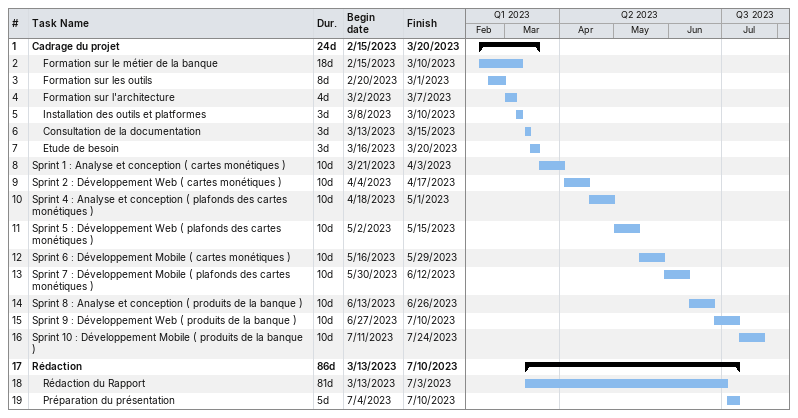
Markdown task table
| ID | Level | Task | Duration | Start | Finish |
|---|---|---|---|---|---|
| 1 | 1 | **Cadrage du projet** | 24d | 2023-02-15 | 2023-03-20 |
| 2 | 2 | Formation sur le métier de la banque | 18d | 2023-02-15 | 2023-03-10 |
| 3 | 2 | Formation sur les outils | 8d | 2023-02-20 | 2023-03-01 |
| 4 | 2 | Formation sur l'architecture | 4d | 2023-03-02 | 2023-03-07 |
| 5 | 2 | Installation des outils et platformes | 3d | 2023-03-08 | 2023-03-10 |
| 6 | 2 | Consultation de la documentation | 3d | 2023-03-13 | 2023-03-15 |
| 7 | 2 | Etude de besoin | 3d | 2023-03-16 | 2023-03-20 |
| 8 | 1 | Sprint 1 : Analyse et conception ( cartes monétiques ) | 10d | 2023-03-21 | 2023-04-03 |
| 9 | 1 | Sprint 2 : Développement Web ( cartes monétiques ) | 10d | 2023-04-04 | 2023-04-17 |
| 10 | 1 | Sprint 4 : Analyse et conception ( plafonds des cartes monétiques ) | 10d | 2023-04-18 | 2023-05-01 |
| 11 | 1 | Sprint 5 : Développement Web ( plafonds des cartes monétiques ) | 10d | 2023-05-02 | 2023-05-15 |
| 12 | 1 | Sprint 6 : Développement Mobile ( cartes monétiques ) | 10d | 2023-05-16 | 2023-05-29 |
| 13 | 1 | Sprint 7 : Développement Mobile ( plafonds des cartes monétiques ) | 10d | 2023-05-30 | 2023-06-12 |
| 14 | 1 | Sprint 8 : Analyse et conception ( produits de la banque ) | 10d | 2023-06-13 | 2023-06-26 |
| 15 | 1 | Sprint 9 : Développement Web ( produits de la banque ) | 10d | 2023-06-27 | 2023-07-10 |
| 16 | 1 | Sprint 10 : Développement Mobile ( produits de la banque ) | 10d | 2023-07-11 | 2023-07-24 |
| 17 | 1 | **Rédaction** | 86d | 2023-03-13 | 2023-07-10 |
| 18 | 2 | Rédaction du Rapport | 81d | 2023-03-13 | 2023-07-03 |
| 19 | 2 | Préparation du présentation | 5d | 2023-07-04 | 2023-07-10 |
